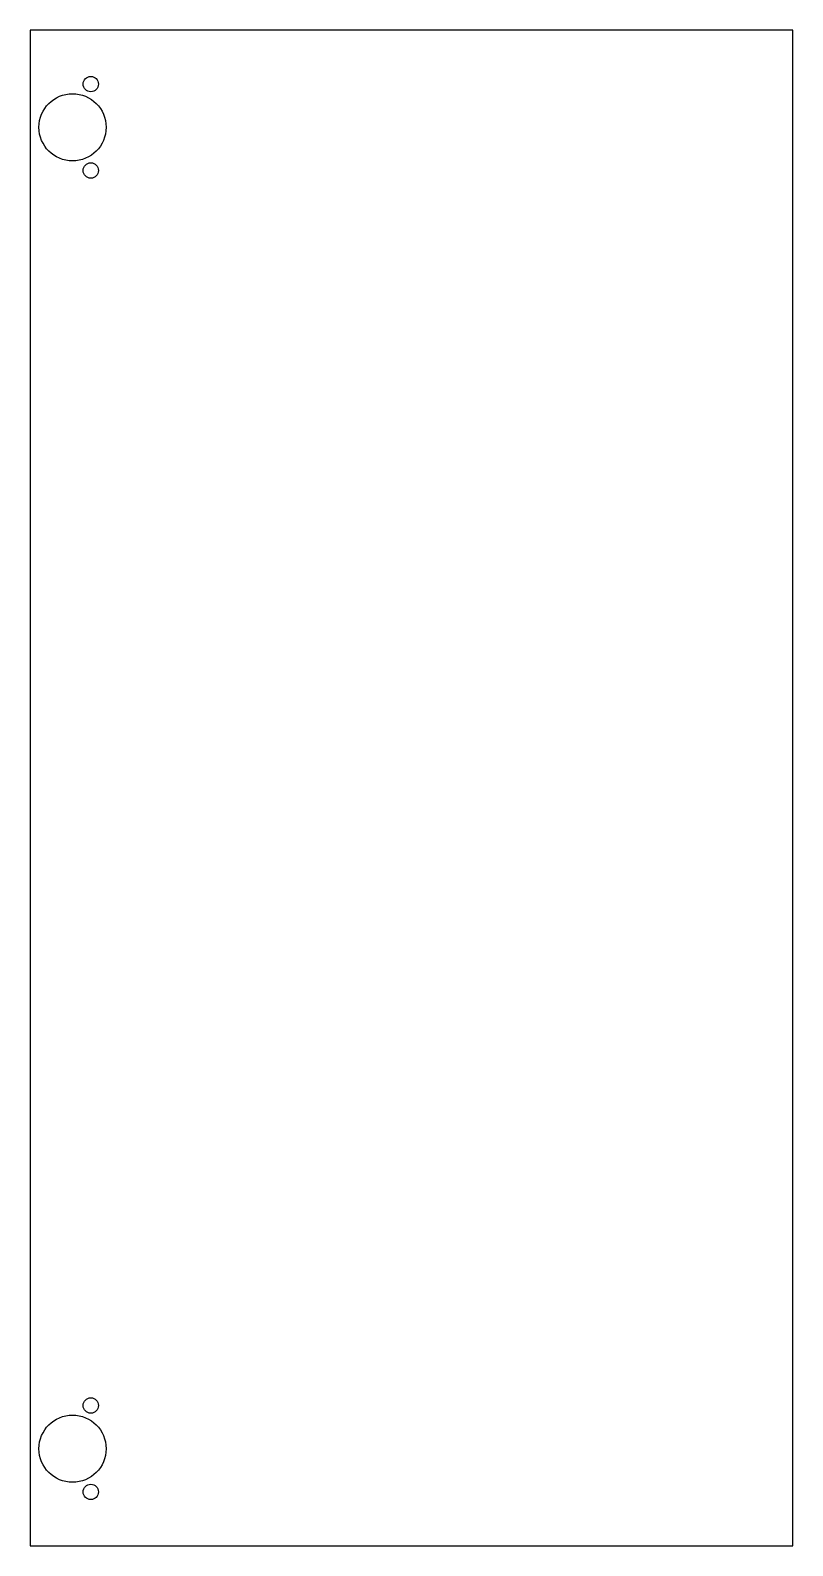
# Model space of a CAD drawing. Header units: millimetres. Extents: x 0 to 397, y 0 to 789.
import ezdxf

# ---------------------------------------------------------------- set-up
doc = ezdxf.new("R2010")
doc.units = ezdxf.units.MM
doc.layers.get('0').update_dxf_attribs({"linetype": 'CONTINUOUS'})

msp = doc.modelspace()

# ---------------------------------------------------------------- linework, layer by layer
msp.add_lwpolyline([(0, 789), (0, 0), (397, 0), (397, 789)], close=True)
for centre, radius in [((31.5, 761), 4), ((22, 738.5), 17.5), ((31.5, 716), 4), ((31.5, 73), 4), ((22, 50.5), 17.5), ((31.5, 28), 4)]:
    msp.add_circle(centre, radius)

doc.saveas('drawing.dxf')
